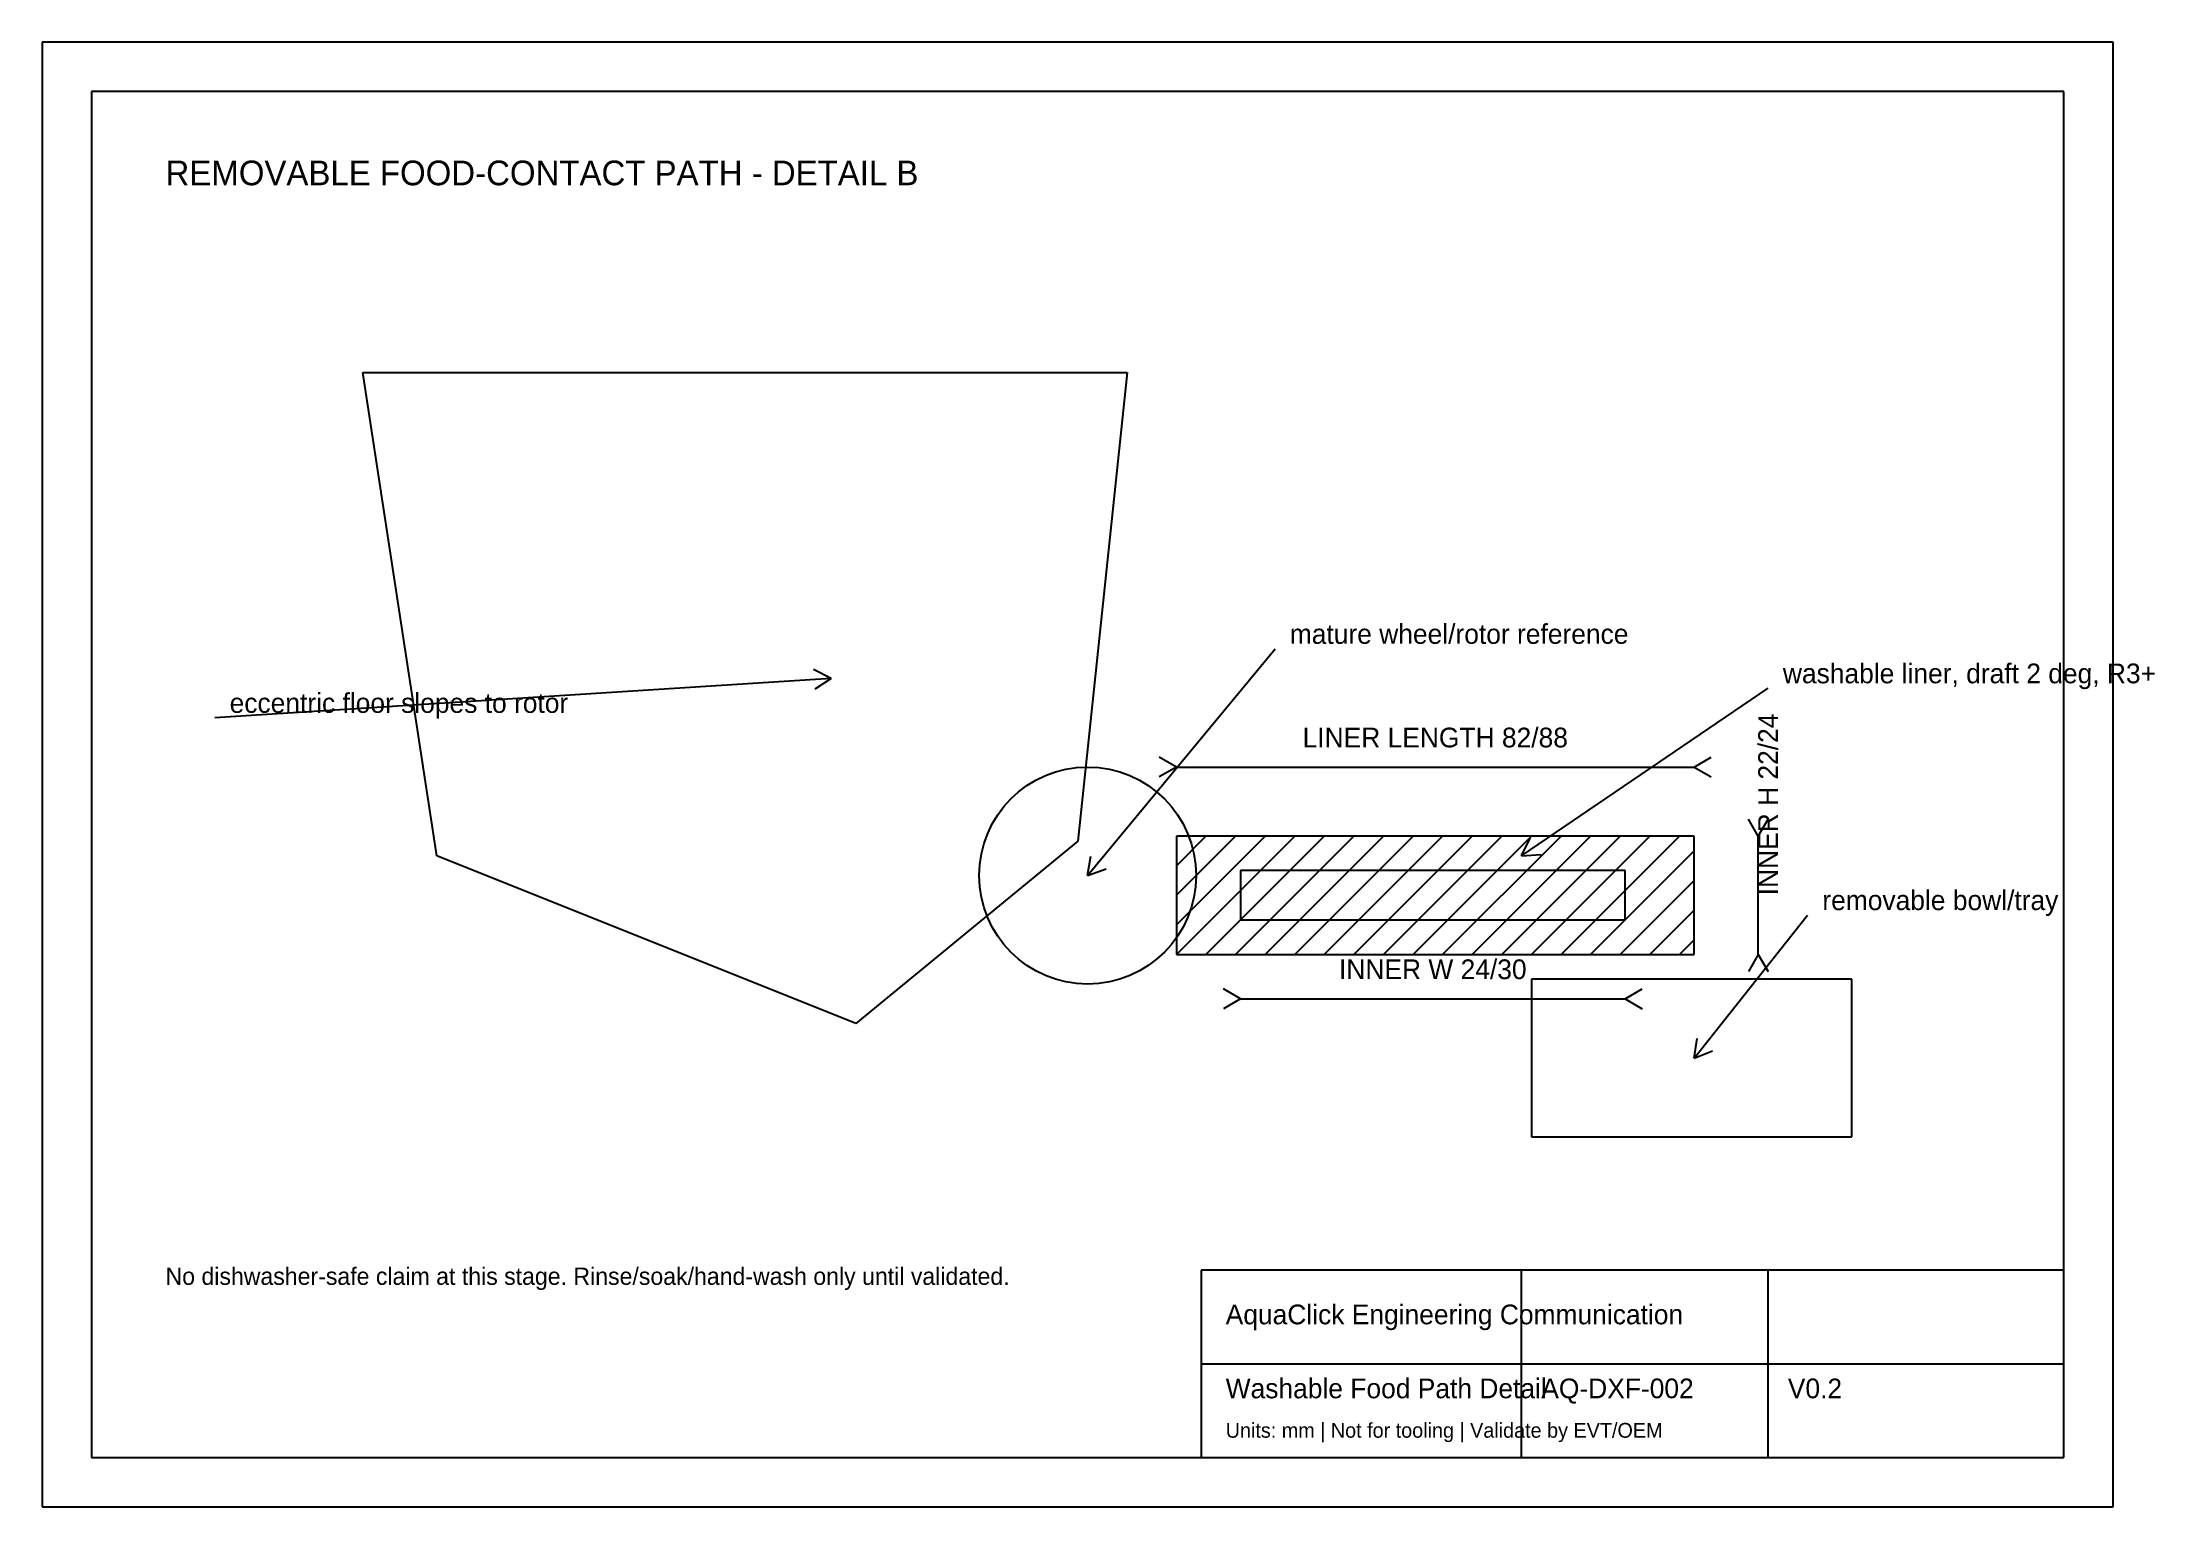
# Model space of a CAD drawing. Extents: x 0 to 428, y 0 to 297.
import ezdxf
from ezdxf.enums import TextEntityAlignment as Align

# ---------------------------------------------------------------- set-up
doc = ezdxf.new("R2010")
doc.units = 0
for name, color, linetype in [('BORDER', 7, 'CONTINUOUS'), ('CENTER', 5, 'CONTINUOUS'), ('DIM', 2, 'CONTINUOUS'), ('SECTION', 3, 'CONTINUOUS'), ('TEXT', 7, 'CONTINUOUS'), ('TITLE', 7, 'CONTINUOUS'), ('VISIBLE', 7, 'CONTINUOUS'), ('WET', 4, 'CONTINUOUS')]:
    doc.layers.add(name, color=color, linetype=linetype)

msp = doc.modelspace()

# ---------------------------------------------------------------- linework, layer by layer
at = {"layer": 'BORDER'}
for p, q in [((420, 297), (0, 297)), ((0, 297), (0, 0)), ((420, 0), (420, 297)), ((410, 287), (10, 287)), ((10, 287), (10, 10)), ((410, 10), (410, 287)), ((10, 10), (410, 10)), ((0, 0), (420, 0))]:
    msp.add_line(p, q, dxfattribs=at)
at = {"layer": 'CENTER'}
for p, q in [((321, 129), (243, 129)), ((243, 129), (243, 119)), ((321, 119), (321, 129)), ((243, 119), (321, 119))]:
    msp.add_line(p, q, dxfattribs=at)
at = {"layer": 'DIM'}
for p, q in [((212, 128), (250, 174)), ((160, 168), (35, 160)), ((160, 168), (156.415, 169.775)), ((160, 168), (156.671, 165.783)), ((300, 132), (350, 166)), ((230, 150), (226.536, 152)), ((230, 150), (226.536, 148)), ((230, 150), (335, 150)), ((335, 150), (338.464, 152)), ((335, 150), (338.464, 148)), ((348, 136), (346, 139.464)), ((348, 136), (350, 139.464)), ((300, 132), (301.74, 135.602)), ((348, 112), (348, 136)), ((212, 128), (212.664, 131.944)), ((212, 128), (215.748, 129.397)), ((300, 132), (303.989, 132.294)), ((335, 91), (358, 120)), ((348, 112), (346, 108.536)), ((348, 112), (350, 108.536)), ((243, 103), (239.536, 105)), ((243, 103), (239.536, 101)), ((243, 103), (321, 103)), ((321, 103), (324.464, 105)), ((321, 103), (324.464, 101)), ((335, 91), (335.586, 94.957)), ((335, 91), (338.72, 92.471))]:
    msp.add_line(p, q, dxfattribs=at)
at = {"layer": 'SECTION'}
for p, q in [((230, 136), (230, 136)), ((230, 130), (236, 136)), ((230, 124), (242, 136)), ((230, 118), (248, 136)), ((230, 112), (254, 136)), ((236, 112), (260, 136)), ((242, 112), (266, 136)), ((248, 112), (272, 136)), ((254, 112), (278, 136)), ((260, 112), (284, 136)), ((266, 112), (290, 136)), ((272, 112), (296, 136)), ((278, 112), (302, 136)), ((284, 112), (308, 136)), ((290, 112), (314, 136)), ((296, 112), (320, 136)), ((302, 112), (326, 136)), ((308, 112), (332, 136)), ((314, 112), (335, 133)), ((320, 112), (335, 127)), ((326, 112), (335, 121)), ((332, 112), (335, 115))]:
    msp.add_line(p, q, dxfattribs=at)
at = {"layer": 'TITLE'}
for p, q in [((410, 48), (235, 48)), ((235, 48), (235, 10)), ((300, 10), (300, 48)), ((350, 10), (350, 48)), ((410, 10), (410, 48)), ((235, 29), (410, 29)), ((235, 10), (410, 10))]:
    msp.add_line(p, q, dxfattribs=at)
at = {"layer": 'VISIBLE'}
for p, q in [((335, 136), (230, 136)), ((230, 136), (230, 112)), ((335, 112), (335, 136)), ((230, 112), (335, 112))]:
    msp.add_line(p, q, dxfattribs=at)
msp.add_circle((212, 128), 22, dxfattribs=at)
at = {"layer": 'WET'}
for p, q in [((65, 230), (220, 230)), ((80, 132), (65, 230)), ((220, 230), (210, 135)), ((210, 135), (165, 98)), ((165, 98), (80, 132)), ((367, 107), (302, 107)), ((302, 107), (302, 75)), ((367, 75), (367, 107)), ((302, 75), (367, 75))]:
    msp.add_line(p, q, dxfattribs=at)

# ---------------------------------------------------------------- texts
at = {"layer": 'DIM'}
msp.add_text('INNER H 22/24', height=4, rotation=90, dxfattribs=at).set_placement((352, 124))
for s, p in [('LINER LENGTH 82/88', (282.5, 154)), ('INNER W 24/30', (282, 107))]:
    msp.add_text(s, height=4, dxfattribs=at).set_placement(p, align=Align.CENTER)
at = {"layer": 'TEXT'}
for s, height, p in [('REMOVABLE FOOD-CONTACT PATH - DETAIL B', 5, (25, 268)), ('mature wheel/rotor reference', 4, (253, 175)), ('washable liner, draft 2 deg, R3+', 4, (353, 167)), ('eccentric floor slopes to rotor', 4, (38, 161)), ('removable bowl/tray', 4, (361, 121)), ('No dishwasher-safe claim at this stage. Rinse/soak/hand-wash only until validated.', 3.5, (25, 45))]:
    msp.add_text(s, height=height, dxfattribs=at).set_placement(p)
at = {"layer": 'TITLE'}
for s, height, p in [('AquaClick Engineering Communication', 4, (240, 37)), ('Washable Food Path Detail', 4, (240, 22)), ('AQ-DXF-002', 4, (304, 22)), ('V0.2', 4, (354, 22)), ('Units: mm | Not for tooling | Validate by EVT/OEM', 3, (240, 14))]:
    msp.add_text(s, height=height, dxfattribs=at).set_placement(p)

doc.saveas('drawing.dxf')
